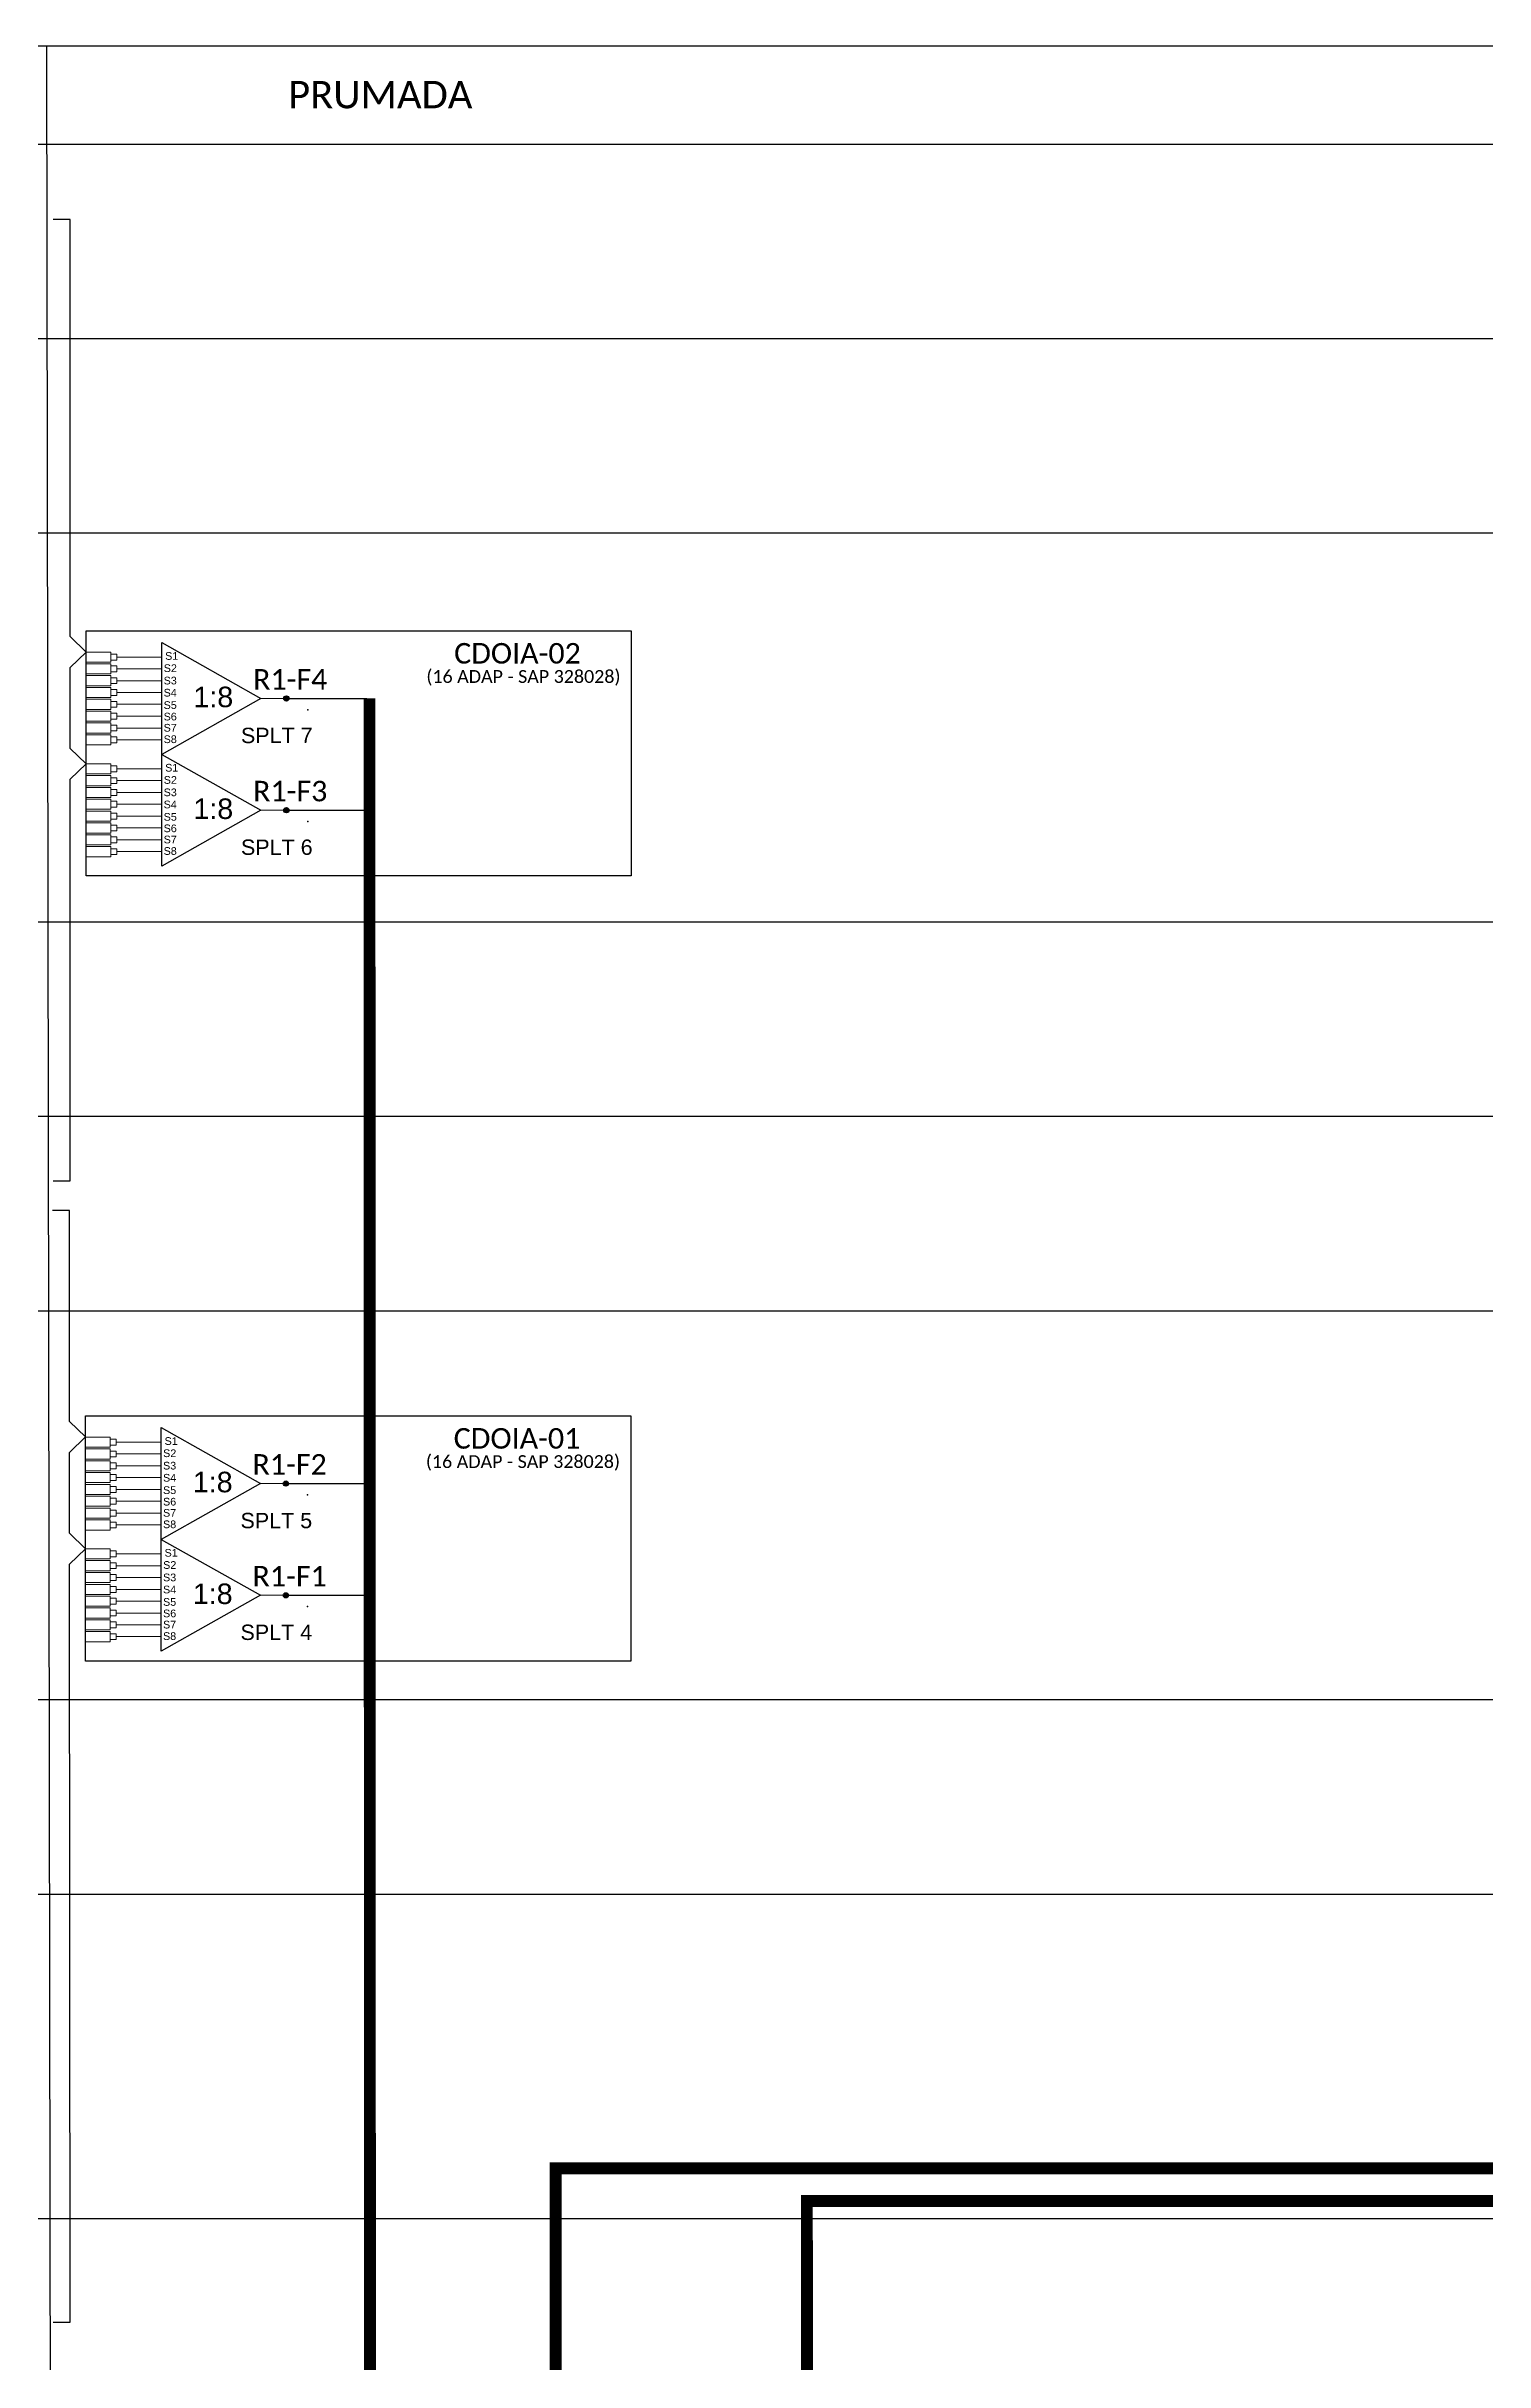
# Model space of a CAD drawing. Header units: metres. Extents: x -1286 to 468, y -500 to 94.
# Drawn here: x -44.8 to 76.3, y -368.4 to -173.5 of the extents above; entities that cross this region are included whole.
import ezdxf
from ezdxf.enums import TextEntityAlignment as Align

# ---------------------------------------------------------------- set-up
doc = ezdxf.new("R2010")
doc.units = ezdxf.units.M
doc.styles.add('ARIAL', font='arial.ttf')
doc.styles.add('WMF-Calibri0', font='calibri.ttf')

# ---------------------------------------------------------------- blocks, each defined once
blk = doc.blocks.new('SPLITTER_')
blk.add_point((0, 0))
at = {"style": 'ARIAL', "flags": 4}
blk.add_attdef('SPLT', (0, -3.26), '', height=1.5, dxfattribs=at)
blk = doc.blocks.new('SPLT_1-8_SC-APC_ESQ')
at = {"color": 1}
blk.add_lwpolyline([(7.37, -2.1), (17.04, -7.55), (7.37, -13), (7.37, -2.1)], dxfattribs=at)
at = {"color": 3, "lineweight": 0}
for points in [[(2.41, -3.02), (0, -3.02)], [(2.41, -4), (0, -4)], [(2.41, -4.17), (0, -4.17)], [(2.41, -3.02), (2.41, -4)], [(2.41, -4.17), (2.41, -5.16)], [(2.99, -3.51), (7.37, -3.51)], [(2.41, -5.16), (0, -5.16)], [(2.41, -5.32), (0, -5.32)], [(2.41, -6.31), (0, -6.31)], [(2.41, -6.48), (0, -6.48)], [(2.41, -5.32), (2.41, -6.31)], [(2.41, -6.48), (2.41, -7.46)], [(7.37, -4.66), (2.99, -4.66)], [(7.37, -5.82), (2.99, -5.82)], [(2.41, -7.46), (0, -7.46)], [(2.41, -7.63), (0, -7.63)], [(2.41, -8.62), (0, -8.62)], [(2.41, -8.78), (0, -8.78)], [(2.41, -7.63), (2.41, -8.62)], [(2.41, -8.78), (2.41, -9.77)], [(7.37, -6.97), (2.99, -6.97)], [(7.37, -8.12), (2.99, -8.12)], [(2.41, -9.77), (0, -9.77)], [(2.41, -9.94), (0, -9.94)], [(2.41, -10.92), (0, -10.92)], [(2.41, -11.09), (0, -11.09)], [(2.41, -9.94), (2.41, -10.92)], [(2.41, -11.09), (2.41, -12.08)], [(7.37, -9.28), (2.99, -9.28)], [(7.37, -10.43), (2.99, -10.43)], [(2.41, -12.08), (0, -12.08)], [(7.37, -11.58), (2.99, -11.58)]]:
    blk.add_lwpolyline(points, dxfattribs=at)
for points in [[(2.99, -3.22), (2.41, -3.22), (2.41, -3.8), (2.99, -3.8)], [(2.99, -4.38), (2.41, -4.38), (2.41, -4.95), (2.99, -4.95)], [(2.99, -5.53), (2.41, -5.53), (2.41, -6.1), (2.99, -6.1)], [(2.99, -6.68), (2.41, -6.68), (2.41, -7.26), (2.99, -7.26)], [(2.99, -7.84), (2.41, -7.84), (2.41, -8.41), (2.99, -8.41)], [(2.99, -8.99), (2.41, -8.99), (2.41, -9.56), (2.99, -9.56)], [(2.99, -10.14), (2.41, -10.14), (2.41, -10.72), (2.99, -10.72)], [(2.99, -11.3), (2.41, -11.3), (2.41, -11.87), (2.99, -11.87)]]:
    blk.add_lwpolyline(points, close=True, dxfattribs=at)
at = {"color": 1, "lineweight": 0}
blk.add_lwpolyline([(17.04, -7.55), (19.26, -7.55)], dxfattribs=at)
at = {"color": 1, "style": 'ARIAL'}
for s, height, p in [('S2', 0.75, (7.56, -4.97)), ('S1', 0.75, (7.7, -3.78)), ('S3', 0.75, (7.55, -6.18)), ('S4', 0.75, (7.55, -7.36)), ('1:8', 2, (10.45, -8.4)), ('S5', 0.75, (7.55, -8.57)), ('S6', 0.75, (7.55, -9.69)), ('S7', 0.75, (7.55, -10.78)), ('S8', 0.75, (7.55, -11.9))]:
    blk.add_text(s, height=height, dxfattribs=at).set_placement(p)

msp = doc.modelspace()

# ---------------------------------------------------------------- hatches: boundary and pattern name
h = msp.add_hatch(color=3)
h.dxf.hatch_style = 1
edge = h.paths.add_edge_path()
edge.add_arc((-24.62, -228.39), 0.221, 0, 360)
h = msp.add_hatch(color=3)
h.dxf.hatch_style = 1
edge = h.paths.add_edge_path()
edge.add_arc((-24.62, -237.8), 0.221, 0, 360)
h = msp.add_hatch(color=3)
h.dxf.hatch_style = 1
edge = h.paths.add_edge_path()
edge.add_arc((-24.66, -294.49), 0.221, 0, 360)
h = msp.add_hatch(color=3)
h.dxf.hatch_style = 1
edge = h.paths.add_edge_path()
edge.add_arc((-24.66, -303.9), 0.221, 0, 360)

# ---------------------------------------------------------------- linework, layer by layer
at = {"color": 0}
msp.add_lwpolyline([(319.79, -173.48), (-113.32, -173.48)], dxfattribs=at)
at = {"color": 7}
msp.add_lwpolyline([(-44.8, -173.48), (-44.32, -482.83)], dxfattribs=at)
for points in [[(-113.32, -181.71), (319.79, -181.71)], [(-113.32, -181.71), (361.38, -181.71)], [(-113.32, -198.08), (361.38, -198.08)], [(-113.32, -214.45), (319.79, -214.45)], [(-113.27, -247.19), (319.84, -247.19)], [(-113.27, -263.56), (319.84, -263.56)], [(-113.27, -279.94), (319.84, -279.94)], [(-113.23, -312.68), (319.89, -312.68)], [(-113.23, -329.05), (319.89, -329.05)], [(-113.18, -356.38), (319.94, -356.38)]]:
    msp.add_lwpolyline(points)
at = {"color": 3}
for points in [[(-44.26, -269), (-42.83, -269), (-42.83, -235.19), (-41.47, -233.89), (-42.83, -232.59), (-42.83, -225.78), (-41.47, -224.48), (-42.83, -223.17), (-42.82, -188.07), (-44.25, -188.07)], [(-44.26, -365.11), (-42.83, -365.11), (-42.87, -301.29), (-41.52, -299.98), (-42.87, -298.68), (-42.87, -291.88), (-41.52, -290.57), (-42.87, -289.27), (-42.87, -271.49), (-44.3, -271.49)]]:
    msp.add_lwpolyline(points, dxfattribs=at)
at = {"color": 1}
for points in [[(-41.47, -222.7), (4.41, -222.7), (4.41, -243.33), (-41.47, -243.33)], [(-41.52, -288.8), (4.37, -288.8), (4.37, -309.43), (-41.52, -309.43)]]:
    msp.add_lwpolyline(points, close=True, dxfattribs=at)
at = {"color": 5, "const_width": 1}
msp.add_lwpolyline([(-17.62, -228.38), (-17.56, -438.33), (35.45, -438.33), (35.46, -455.46)], dxfattribs=at)
at = {"color": 6, "const_width": 1}
msp.add_lwpolyline([(108.31, -228.2), (108.36, -352.14), (-1.95, -352.14), (-1.94, -432.97), (43.34, -432.97), (43.34, -455.47)], dxfattribs=at)
at = {"color": 30, "lineweight": 0, "const_width": 1}
msp.add_lwpolyline([(293.62, -228.2), (293.62, -330.67), (293.59, -354.89), (19.2, -354.89), (19.29, -427.99), (50.57, -427.83), (50.57, -455.47)], dxfattribs=at)
at = {"color": 5, "linetype": 'Continuous', "ltscale": 4}
for points in [[(-24.62, -228.39), (-17.84, -228.39)], [(-24.62, -237.8), (-17.84, -237.8)], [(-24.66, -294.49), (-17.89, -294.49)], [(-24.66, -303.9), (-17.89, -303.9)]]:
    msp.add_lwpolyline(points, dxfattribs=at)
at = {"color": 3}
for centre in [(-24.62, -228.39), (-24.62, -237.8), (-24.66, -294.49), (-24.66, -303.9)]:
    msp.add_circle(centre, 0.221, dxfattribs=at)

# ---------------------------------------------------------------- block references
at = {"xscale": 0.8636144441527618, "yscale": 0.8636144441527618, "zscale": 0.8636144441527618}
for p in [(-41.47, -221.87), (-41.47, -231.28), (-41.52, -287.97), (-41.52, -297.38)]:
    msp.add_blockref('SPLT_1-8_SC-APC_ESQ', p, dxfattribs=at)
ref = msp.add_blockref('SPLITTER_', (-22.8, -229.34), dxfattribs=dict(xscale=-0.8636144441527618, yscale=0.8636144441527618, zscale=0.8636144441527618))
ref.add_attrib('SPLT', 'SPLT 7', (-28.44, -232.15), dxfattribs={"height": 1.295, "style": 'ARIAL'})
ref = msp.add_blockref('SPLITTER_', (-22.8, -238.75), dxfattribs=dict(xscale=-0.8636144441527618, yscale=0.8636144441527618, zscale=0.8636144441527618))
ref.add_attrib('SPLT', 'SPLT 6', (-28.44, -241.56), dxfattribs={"height": 1.295, "style": 'ARIAL'})
ref = msp.add_blockref('SPLITTER_', (-22.84, -295.43), dxfattribs=dict(xscale=-0.8636144441527618, yscale=0.8636144441527618, zscale=0.8636144441527618))
ref.add_attrib('SPLT', 'SPLT 5', (-28.48, -298.25), dxfattribs={"height": 1.295, "style": 'ARIAL'})
ref = msp.add_blockref('SPLITTER_', (-22.84, -304.84), dxfattribs=dict(xscale=-0.8636144441527618, yscale=0.8636144441527618, zscale=0.8636144441527618))
ref.add_attrib('SPLT', 'SPLT 4', (-28.48, -307.66), dxfattribs={"height": 1.295, "style": 'ARIAL'})

# ---------------------------------------------------------------- texts
at = {"color": 0, "style": 'WMF-Calibri0'}
msp.add_text('PRUMADA', height=2.3, dxfattribs=at).set_placement((-24.47, -178.7))
at = {"color": 1, "style": 'WMF-Calibri0'}
for s, p in [('CDOIA-02', (-10.49, -225.45)), ('CDOIA-01', (-10.53, -291.55))]:
    msp.add_text(s, height=1.727, dxfattribs=at).set_placement(p)
at = {"color": 5, "style": 'WMF-Calibri0'}
for s, p in [('R1-F4', (-27.42, -227.64)), ('R1-F3', (-27.42, -237.05)), ('R1-F2', (-27.47, -293.74)), ('R1-F1', (-27.47, -303.15))]:
    msp.add_text(s, height=1.727, dxfattribs=at).set_placement(p)
at = {"color": 1, "style": 'WMF-Calibri0'}
for p in [(-4.66, -227.08), (-4.7, -293.18)]:
    msp.add_text('(16 ADAP - SAP 328028)', height=1.0795, dxfattribs=at).set_placement(p, align=Align.CENTER)

doc.saveas('drawing.dxf')
